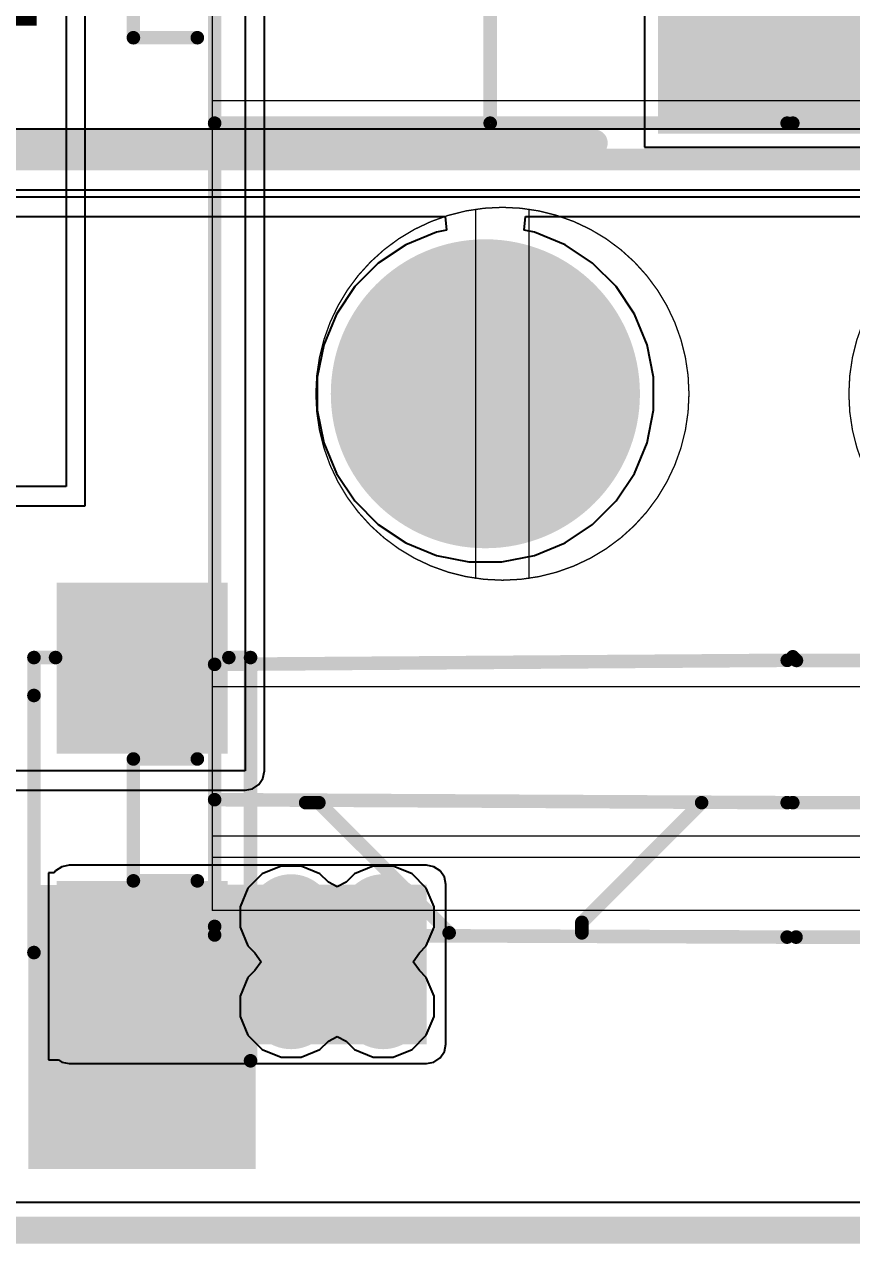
# Model space of a CAD drawing. Header units: inches. Extents: x 90 to 149.8, y 48.7 to 115.2.
# Drawn here: x 106.51 to 114.27, y 48.7 to 60.14 of the extents above; entities that cross this region are included whole.
import ezdxf

# ---------------------------------------------------------------- set-up
doc = ezdxf.new("R2010")
doc.units = ezdxf.units.IN
for name, color, linetype in [('Board_Outline', 56, 'Continuous'), ('Bottom Layer', 5, 'Continuous'), ('Bottom Overlay', 54, 'Continuous'), ('Bottom Paste', 16, 'Continuous'), ('Bottom Solder', 6, 'Continuous'), ('Layer 1', 16, 'Continuous'), ('Layer 2', 76, 'Continuous'), ('Mechanical 2', 216, 'Continuous'), ('Multi-Layer', 9, 'Continuous'), ('Pad Holes', 156, 'Continuous'), ('Top Layer', 1, 'Continuous'), ('Top Overlay', 2, 'Continuous'), ('Top Solder', 216, 'Continuous'), ('Via Holes', 16, 'Continuous')]:
    doc.layers.add(name, color=color, linetype=linetype)
doc.styles.add('Arial', font='', dxfattribs={"height": 0.2})
doc.styles.get('Arial').set_extended_font_data('Arial')

msp = doc.modelspace()

# ---------------------------------------------------------------- hatches: boundary and pattern name
at = {"layer": 'Bottom Layer'}
for points in [[(114.51, 60.971), (114.51, 59.171), (112.51, 59.171), (112.51, 60.971)], [(108.32, 54.802), (108.32, 53.402), (106.92, 53.402), (106.92, 54.802)], [(108.32, 52.002), (108.32, 50.602), (106.92, 50.602), (106.92, 52.002)], [(106.934, 50.571), (110.287, 50.571), (110.287, 52.07), (106.934, 52.07)]]:
    msp.add_hatch(color=5, dxfattribs=at).paths.add_polyline_path(points)
h = msp.add_hatch(color=5, dxfattribs=at)
edge = h.paths.add_edge_path()
edge.add_arc((110.839, 56.677), 1.4, 0, 360)
h = msp.add_hatch(color=5, dxfattribs=at)
edge = h.paths.add_edge_path()
edge.add_arc((109.017, 51.765), 0.3, 0, 360)
h = msp.add_hatch(color=5, dxfattribs=at)
edge = h.paths.add_edge_path()
edge.add_arc((109.88, 51.765), 0.3, 0, 360)
h = msp.add_hatch(color=5, dxfattribs=at)
edge = h.paths.add_edge_path()
edge.add_arc((109.017, 50.927), 0.3, 0, 360)
h = msp.add_hatch(color=5, dxfattribs=at)
edge = h.paths.add_edge_path()
edge.add_arc((109.88, 50.927), 0.3, 0, 360)
at = {"layer": 'Bottom Overlay'}
for points in [[(106.856, 50.416), (106.856, 52.067), (106.552, 52.067), (106.552, 50.416)], [(108.685, 50.416), (108.685, 52.067), (108.38, 52.067), (108.38, 50.416)], [(108.685, 49.4), (108.685, 50.543), (106.552, 50.543), (106.552, 49.4)]]:
    msp.add_hatch(color=54, dxfattribs=at).paths.add_polyline_path(points)
at = {"layer": 'Bottom Paste'}
for points in [[(114.51, 60.971), (114.51, 59.171), (112.51, 59.171), (112.51, 60.971)], [(108.32, 54.802), (108.32, 53.402), (106.92, 53.402), (106.92, 54.802)], [(108.32, 52.002), (108.32, 50.602), (106.92, 50.602), (106.92, 52.002)]]:
    msp.add_hatch(color=16, dxfattribs=at).paths.add_polyline_path(points)
at = {"layer": 'Bottom Solder'}
for points in [[(114.561, 61.022), (114.561, 59.12), (112.459, 59.12), (112.459, 61.022)], [(108.421, 54.904), (108.421, 53.3), (106.818, 53.3), (106.818, 54.904)], [(108.421, 52.104), (108.421, 50.5), (106.818, 50.5), (106.818, 52.104)]]:
    msp.add_hatch(color=6, dxfattribs=at).paths.add_polyline_path(points)
h = msp.add_hatch(color=6, dxfattribs=at)
edge = h.paths.add_edge_path()
edge.add_arc((110.839, 56.677), 1.45, 0, 360)
h = msp.add_hatch(color=6, dxfattribs=at)
edge = h.paths.add_edge_path()
edge.add_arc((109.017, 51.765), 0.402, 0, 360)
h = msp.add_hatch(color=6, dxfattribs=at)
edge = h.paths.add_edge_path()
edge.add_arc((109.88, 51.765), 0.402, 0, 360)
h = msp.add_hatch(color=6, dxfattribs=at)
edge = h.paths.add_edge_path()
edge.add_arc((109.017, 50.927), 0.402, 0, 360)
h = msp.add_hatch(color=6, dxfattribs=at)
edge = h.paths.add_edge_path()
edge.add_arc((109.88, 50.927), 0.402, 0, 360)
at = {"layer": 'Layer 1'}
h = msp.add_hatch(color=16, dxfattribs=at)
edge = h.paths.add_edge_path()
edge.add_arc((110.839, 56.677), 1.4, 0, 360)
h = msp.add_hatch(color=16, dxfattribs=at)
edge = h.paths.add_edge_path()
edge.add_arc((109.017, 51.765), 0.3, 0, 360)
h = msp.add_hatch(color=16, dxfattribs=at)
edge = h.paths.add_edge_path()
edge.add_arc((109.88, 51.765), 0.3, 0, 360)
h = msp.add_hatch(color=16, dxfattribs=at)
edge = h.paths.add_edge_path()
edge.add_arc((109.017, 50.927), 0.3, 0, 360)
h = msp.add_hatch(color=16, dxfattribs=at)
edge = h.paths.add_edge_path()
edge.add_arc((109.88, 50.927), 0.3, 0, 360)
at = {"layer": 'Layer 2'}
h = msp.add_hatch(color=76, dxfattribs=at)
edge = h.paths.add_edge_path()
edge.add_arc((110.839, 56.677), 1.4, 0, 360)
h = msp.add_hatch(color=76, dxfattribs=at)
edge = h.paths.add_edge_path()
edge.add_arc((109.017, 51.765), 0.3, 0, 360)
h = msp.add_hatch(color=76, dxfattribs=at)
edge = h.paths.add_edge_path()
edge.add_arc((109.88, 51.765), 0.3, 0, 360)
h = msp.add_hatch(color=76, dxfattribs=at)
edge = h.paths.add_edge_path()
edge.add_arc((109.017, 50.927), 0.3, 0, 360)
h = msp.add_hatch(color=76, dxfattribs=at)
edge = h.paths.add_edge_path()
edge.add_arc((109.88, 50.927), 0.3, 0, 360)
at = {"layer": 'Multi-Layer'}
h = msp.add_hatch(color=9, dxfattribs=at)
edge = h.paths.add_edge_path()
edge.add_arc((110.839, 56.677), 1.4, 0, 360)
at = {"layer": 'Pad Holes'}
h = msp.add_hatch(color=7, dxfattribs=at)
edge = h.paths.add_edge_path()
edge.add_arc((110.876, 56.677), 0.75, 270, 450)
edge.add_line((110.876, 57.427), (110.802, 57.427))
edge.add_arc((110.802, 56.677), 0.75, 90, 270)
edge.add_line((110.802, 55.927), (110.876, 55.927))
at = {"layer": 'Top Layer'}
h = msp.add_hatch(color=1, dxfattribs=at)
edge = h.paths.add_edge_path()
edge.add_arc((110.839, 56.677), 1.4, 0, 360)
h = msp.add_hatch(color=1, dxfattribs=at)
edge = h.paths.add_edge_path()
edge.add_arc((109.017, 51.765), 0.3, 0, 360)
h = msp.add_hatch(color=1, dxfattribs=at)
edge = h.paths.add_edge_path()
edge.add_arc((109.88, 51.765), 0.3, 0, 360)
h = msp.add_hatch(color=1, dxfattribs=at)
edge = h.paths.add_edge_path()
edge.add_arc((109.017, 50.927), 0.3, 0, 360)
h = msp.add_hatch(color=1, dxfattribs=at)
edge = h.paths.add_edge_path()
edge.add_arc((109.88, 50.927), 0.3, 0, 360)
at = {"layer": 'Top Solder'}
h = msp.add_hatch(color=216, dxfattribs=at)
edge = h.paths.add_edge_path()
edge.add_arc((110.839, 56.677), 1.45, 0, 360)
h = msp.add_hatch(color=216, dxfattribs=at)
edge = h.paths.add_edge_path()
edge.add_arc((109.017, 51.765), 0.402, 0, 360)
h = msp.add_hatch(color=216, dxfattribs=at)
edge = h.paths.add_edge_path()
edge.add_arc((109.88, 51.765), 0.402, 0, 360)
h = msp.add_hatch(color=216, dxfattribs=at)
edge = h.paths.add_edge_path()
edge.add_arc((109.017, 50.927), 0.402, 0, 360)
h = msp.add_hatch(color=216, dxfattribs=at)
edge = h.paths.add_edge_path()
edge.add_arc((109.88, 50.927), 0.402, 0, 360)
at = {"layer": 'Via Holes'}
h = msp.add_hatch(color=7, dxfattribs=at)
edge = h.paths.add_edge_path()
edge.add_arc((109.017, 51.765), 0.15, 0, 360)
h = msp.add_hatch(color=7, dxfattribs=at)
edge = h.paths.add_edge_path()
edge.add_arc((109.88, 51.765), 0.15, 0, 360)
h = msp.add_hatch(color=7, dxfattribs=at)
edge = h.paths.add_edge_path()
edge.add_arc((109.017, 50.927), 0.15, 0, 360)
h = msp.add_hatch(color=7, dxfattribs=at)
edge = h.paths.add_edge_path()
edge.add_arc((109.88, 50.927), 0.15, 0, 360)

# ---------------------------------------------------------------- linework, layer by layer
at = {"layer": 'Board_Outline', "const_width": 0.254}
msp.add_lwpolyline([(95.939, 48.827), (140.939, 48.827)], dxfattribs=at)
at = {"layer": 'Bottom Layer'}
for p, q in [((108.585, 62.56), (108.585, 55.626)), ((108.766, 55.626), (108.766, 62.56)), ((112.332, 61.149), (112.332, 58.993)), ((106.905, 60.33), (106.905, 55.807)), ((107.086, 55.626), (107.086, 60.333)), ((112.332, 58.993), (114.688, 58.993)), ((106.905, 55.807), (105.21, 55.807)), ((97.452, 55.626), (107.086, 55.626)), ((108.585, 55.626), (108.585, 53.137)), ((108.766, 53.137), (108.766, 55.626)), ((108.585, 53.137), (104.662, 53.137)), ((108.752, 53.067), (108.766, 53.137)), ((108.654, 52.969), (108.713, 53.009)), ((108.713, 53.009), (108.752, 53.067)), ((105.185, 52.956), (108.585, 52.956)), ((108.585, 52.956), (108.654, 52.969)), ((106.806, 52.198), (106.794, 52.18)), ((106.865, 52.237), (106.806, 52.198)), ((106.934, 52.251), (106.865, 52.237)), ((110.287, 52.251), (106.934, 52.251)), ((110.356, 52.237), (110.287, 52.251)), ((110.415, 52.198), (110.356, 52.237)), ((110.454, 52.139), (110.415, 52.198)), ((106.794, 52.18), (106.742, 52.18)), ((106.742, 52.18), (106.742, 50.424)), ((110.468, 52.07), (110.454, 52.139)), ((110.468, 50.571), (110.468, 52.07)), ((110.415, 50.443), (110.454, 50.502)), ((110.454, 50.502), (110.468, 50.571)), ((106.742, 50.424), (106.834, 50.424)), ((106.834, 50.424), (106.865, 50.404)), ((106.865, 50.404), (106.934, 50.39)), ((106.934, 50.39), (110.287, 50.39)), ((110.287, 50.39), (110.356, 50.404)), ((110.356, 50.404), (110.415, 50.443)), ((128.45, 49.086), (96.198, 49.086))]:
    msp.add_line(p, q, dxfattribs=at)
at = {"layer": 'Bottom Overlay'}
for points, const_width in [([(105.26, 59.031), (111.86, 59.031)], 0.254), ([(106.604, 54.201), (106.807, 54.201)], 0.127), ([(106.604, 53.845), (106.604, 54.201)], 0.127), ([(108.433, 54.201), (108.636, 54.201)], 0.127), ([(108.636, 50.416), (108.636, 54.201)], 0.127), ([(106.604, 51.432), (106.604, 53.845)], 0.127)]:
    msp.add_lwpolyline(points, dxfattribs=dict(at, const_width=const_width))
for points, const_width in [([(111.796, 59.031, 1), (111.923, 59.031, 1)], 0.127), ([(106.572, 54.201, 1), (106.636, 54.201, 1)], 0.0635), ([(106.572, 54.201, 1), (106.636, 54.201, 1)], 0.0635), ([(106.775, 54.201, 1), (106.839, 54.201, 1)], 0.0635), ([(108.401, 54.201, 1), (108.464, 54.201, 1)], 0.0635), ([(108.604, 54.201, 1), (108.668, 54.201, 1)], 0.0635), ([(108.604, 54.201, 1), (108.668, 54.201, 1)], 0.0635), ([(106.572, 53.845, 1), (106.636, 53.845, 1)], 0.0635), ([(106.572, 53.845, 1), (106.636, 53.845, 1)], 0.0635), ([(106.572, 51.432, 1), (106.636, 51.432, 1)], 0.0635), ([(108.604, 50.416, 1), (108.668, 50.416, 1)], 0.0635)]:
    msp.add_lwpolyline(points, format="xyb", close=True, dxfattribs=dict(at, const_width=const_width))
at = {"layer": 'Layer 1'}
for p, q in [((129.286, 59.162), (105.498, 59.162)), ((104.445, 58.592), (129.168, 58.592)), ((108.922, 52.243), (108.746, 52.17)), ((109.112, 52.243), (108.922, 52.243)), ((109.287, 52.17), (109.112, 52.243)), ((109.785, 52.243), (109.61, 52.17)), ((109.975, 52.243), (109.785, 52.243)), ((110.151, 52.17), (109.975, 52.243)), ((108.746, 52.17), (108.612, 52.036)), ((109.366, 52.092), (109.287, 52.17)), ((109.449, 52.05), (109.366, 52.092)), ((109.532, 52.092), (109.449, 52.05)), ((109.61, 52.17), (109.532, 52.092)), ((110.285, 52.036), (110.151, 52.17)), ((108.612, 52.036), (108.539, 51.86)), ((110.358, 51.86), (110.285, 52.036)), ((108.539, 51.86), (108.539, 51.67)), ((110.358, 51.67), (110.358, 51.86)), ((108.539, 51.67), (108.612, 51.495)), ((110.285, 51.495), (110.358, 51.67)), ((108.612, 51.495), (108.677, 51.429)), ((108.677, 51.429), (108.736, 51.346)), ((110.161, 51.346), (110.22, 51.429)), ((110.22, 51.429), (110.285, 51.495)), ((108.736, 51.346), (108.677, 51.263)), ((110.22, 51.263), (110.161, 51.346)), ((108.612, 51.198), (108.539, 51.022)), ((108.677, 51.263), (108.612, 51.198)), ((110.285, 51.198), (110.22, 51.263)), ((110.358, 51.022), (110.285, 51.198)), ((108.539, 51.022), (108.539, 50.832)), ((110.358, 50.832), (110.358, 51.022)), ((108.539, 50.832), (108.612, 50.656)), ((110.285, 50.656), (110.358, 50.832)), ((108.612, 50.656), (108.746, 50.522)), ((109.287, 50.522), (109.366, 50.6)), ((109.366, 50.6), (109.449, 50.643)), ((109.449, 50.643), (109.532, 50.6)), ((109.532, 50.6), (109.61, 50.522)), ((110.151, 50.522), (110.285, 50.656)), ((108.746, 50.522), (108.922, 50.449)), ((109.112, 50.449), (109.287, 50.522)), ((109.61, 50.522), (109.785, 50.449)), ((109.975, 50.449), (110.151, 50.522)), ((108.922, 50.449), (109.112, 50.449)), ((109.785, 50.449), (109.975, 50.449)), ((128.45, 49.086), (96.198, 49.086))]:
    msp.add_line(p, q, dxfattribs=at)
at = {"layer": 'Layer 1', "const_width": 0.203}
msp.add_lwpolyline([(104.445, 58.877), (129.286, 58.877)], dxfattribs=at)
at = {"layer": 'Layer 2'}
for p, q in [((127.813, 58.522), (104.968, 58.522)), ((105.052, 58.34), (110.463, 58.34)), ((110.463, 58.34), (110.475, 58.213)), ((111.203, 58.213), (111.215, 58.34)), ((111.215, 58.34), (115.543, 58.34)), ((110.379, 58.194), (110.092, 58.075)), ((110.475, 58.213), (110.379, 58.194)), ((111.299, 58.194), (111.203, 58.213)), ((111.586, 58.075), (111.299, 58.194)), ((110.092, 58.075), (109.833, 57.903)), ((111.845, 57.903), (111.586, 58.075)), ((109.833, 57.903), (109.613, 57.683)), ((112.065, 57.683), (111.845, 57.903)), ((109.613, 57.683), (109.441, 57.424)), ((112.237, 57.424), (112.065, 57.683)), ((109.441, 57.424), (109.322, 57.137)), ((112.356, 57.137), (112.237, 57.424)), ((109.322, 57.137), (109.261, 56.832)), ((112.417, 56.832), (112.356, 57.137)), ((109.261, 56.832), (109.261, 56.522)), ((112.417, 56.522), (112.417, 56.832)), ((109.261, 56.522), (109.322, 56.217)), ((112.356, 56.217), (112.417, 56.522)), ((109.322, 56.217), (109.441, 55.93)), ((112.237, 55.93), (112.356, 56.217)), ((109.441, 55.93), (109.613, 55.671)), ((112.065, 55.671), (112.237, 55.93)), ((109.613, 55.671), (109.833, 55.451)), ((111.845, 55.451), (112.065, 55.671)), ((109.833, 55.451), (110.092, 55.279)), ((111.586, 55.279), (111.845, 55.451)), ((110.092, 55.279), (110.379, 55.16)), ((111.299, 55.16), (111.586, 55.279)), ((110.379, 55.16), (110.684, 55.099)), ((110.684, 55.099), (110.994, 55.099)), ((110.994, 55.099), (111.299, 55.16)), ((128.45, 49.086), (96.198, 49.086))]:
    msp.add_line(p, q, dxfattribs=at)
at = {"layer": 'Mechanical 2', "const_width": 0.0127}
for points in [[(108.279, 51.827), (108.279, 61.927)], [(108.279, 59.427), (128.599, 59.427)], [(110.749, 54.945), (110.749, 58.409)], [(111.249, 54.945), (111.249, 58.409)], [(108.279, 53.927), (128.599, 53.927)], [(108.279, 52.527), (128.599, 52.527)], [(108.279, 52.327), (128.599, 52.327)], [(108.279, 51.827), (128.599, 51.827)]]:
    msp.add_lwpolyline(points, dxfattribs=at)
at = {"layer": 'Mechanical 2'}
for points, const_width in [([(108.276, 59.427, 1), (108.282, 59.427, 1)], 0.00635), ([(112.749, 56.677, 1), (109.249, 56.677, 1)], 0.0127), ([(110.746, 58.409, 1), (110.752, 58.409, 1)], 0.00635), ([(111.246, 58.409, 1), (111.252, 58.409, 1)], 0.00635), ([(117.749, 56.677, 1), (114.249, 56.677, 1)], 0.0127), ([(109.246, 56.677, 1), (109.252, 56.677, 1)], 0.00635), ([(112.746, 56.677, 1), (112.752, 56.677, 1)], 0.00635), ([(114.246, 56.677, 1), (114.252, 56.677, 1)], 0.00635), ([(110.746, 54.945, 1), (110.752, 54.945, 1)], 0.00635), ([(111.246, 54.945, 1), (111.252, 54.945, 1)], 0.00635), ([(108.276, 53.927, 1), (108.282, 53.927, 1)], 0.00635), ([(108.276, 52.527, 1), (108.282, 52.527, 1)], 0.00635), ([(108.276, 52.327, 1), (108.282, 52.327, 1)], 0.00635), ([(108.276, 51.827, 1), (108.282, 51.827, 1)], 0.00635), ([(108.276, 51.827, 1), (108.282, 51.827, 1)], 0.00635)]:
    msp.add_lwpolyline(points, format="xyb", close=True, dxfattribs=dict(at, const_width=const_width))
at = {"layer": 'Top Layer'}
for p, q in [((108.922, 52.243), (108.746, 52.17)), ((109.112, 52.243), (108.922, 52.243)), ((109.287, 52.17), (109.112, 52.243)), ((109.785, 52.243), (109.61, 52.17)), ((109.975, 52.243), (109.785, 52.243)), ((110.151, 52.17), (109.975, 52.243)), ((108.746, 52.17), (108.612, 52.036)), ((109.366, 52.092), (109.287, 52.17)), ((109.449, 52.05), (109.366, 52.092)), ((109.532, 52.092), (109.449, 52.05)), ((109.61, 52.17), (109.532, 52.092)), ((110.285, 52.036), (110.151, 52.17)), ((108.612, 52.036), (108.539, 51.86)), ((110.358, 51.86), (110.285, 52.036)), ((108.539, 51.86), (108.539, 51.67)), ((110.358, 51.67), (110.358, 51.86)), ((108.539, 51.67), (108.612, 51.495)), ((110.285, 51.495), (110.358, 51.67)), ((108.612, 51.495), (108.677, 51.429)), ((108.677, 51.429), (108.736, 51.346)), ((110.161, 51.346), (110.22, 51.429)), ((110.22, 51.429), (110.285, 51.495)), ((108.736, 51.346), (108.677, 51.263)), ((110.22, 51.263), (110.161, 51.346)), ((108.612, 51.198), (108.539, 51.022)), ((108.677, 51.263), (108.612, 51.198)), ((110.285, 51.198), (110.22, 51.263)), ((110.358, 51.022), (110.285, 51.198)), ((108.539, 51.022), (108.539, 50.832)), ((110.358, 50.832), (110.358, 51.022)), ((108.539, 50.832), (108.612, 50.656)), ((110.285, 50.656), (110.358, 50.832)), ((108.612, 50.656), (108.746, 50.522)), ((109.287, 50.522), (109.366, 50.6)), ((109.366, 50.6), (109.449, 50.643)), ((109.449, 50.643), (109.532, 50.6)), ((109.532, 50.6), (109.61, 50.522)), ((110.151, 50.522), (110.285, 50.656)), ((108.746, 50.522), (108.922, 50.449)), ((109.112, 50.449), (109.287, 50.522)), ((109.61, 50.522), (109.785, 50.449)), ((109.975, 50.449), (110.151, 50.522)), ((108.922, 50.449), (109.112, 50.449)), ((109.785, 50.449), (109.975, 50.449)), ((128.45, 49.086), (96.198, 49.086))]:
    msp.add_line(p, q, dxfattribs=at)
at = {"layer": 'Top Overlay', "const_width": 0.127}
for points in [[(108.299, 51.677), (108.299, 61.677)], [(110.884, 59.217), (110.884, 61.585)], [(107.537, 60.019), (107.537, 61.209)], [(107.537, 60.019), (108.137, 60.019)], [(108.299, 59.217), (113.67, 59.217)], [(113.723, 59.217), (123.703, 59.217)], [(113.723, 54.208), (113.757, 54.174)], [(108.299, 54.137), (113.671, 54.175)], [(113.757, 54.174), (123.703, 54.174)], [(107.537, 53.249), (108.137, 53.249)], [(107.537, 52.105), (107.537, 53.249)], [(108.299, 52.867), (113.67, 52.839)], [(109.153, 52.839), (109.277, 52.839)], [(109.277, 52.839), (110.499, 51.617)], [(111.744, 51.715), (112.867, 52.839)], [(113.723, 52.839), (123.703, 52.839)], [(107.537, 52.105), (108.137, 52.105)], [(111.744, 51.617), (111.744, 51.715)], [(108.299, 51.597), (113.67, 51.577)], [(113.753, 51.577), (123.703, 51.577)]]:
    msp.add_lwpolyline(points, dxfattribs=at)
at = {"layer": 'Top Overlay', "const_width": 0.0635}
for points in [[(107.505, 60.019, 1), (107.569, 60.019, 1)], [(107.505, 60.019, 1), (107.569, 60.019, 1)], [(108.105, 60.019, 1), (108.169, 60.019, 1)], [(108.267, 59.217, 1), (108.331, 59.217, 1)], [(110.852, 59.217, 1), (110.916, 59.217, 1)], [(113.638, 59.217, 1), (113.702, 59.217, 1)], [(113.691, 59.217, 1), (113.755, 59.217, 1)], [(113.691, 54.208, 1), (113.755, 54.208, 1)], [(108.267, 54.137, 1), (108.331, 54.137, 1)], [(113.639, 54.175, 1), (113.703, 54.175, 1)], [(113.725, 54.174, 1), (113.789, 54.174, 1)], [(113.725, 54.174, 1), (113.789, 54.174, 1)], [(107.505, 53.249, 1), (107.569, 53.249, 1)], [(107.505, 53.249, 1), (107.569, 53.249, 1)], [(108.105, 53.249, 1), (108.169, 53.249, 1)], [(108.267, 52.867, 1), (108.331, 52.867, 1)], [(109.121, 52.839, 1), (109.185, 52.839, 1)], [(109.246, 52.839, 1), (109.309, 52.839, 1)], [(109.246, 52.839, 1), (109.309, 52.839, 1)], [(112.836, 52.839, 1), (112.899, 52.839, 1)], [(113.638, 52.839, 1), (113.702, 52.839, 1)], [(113.691, 52.839, 1), (113.755, 52.839, 1)], [(107.505, 52.105, 1), (107.569, 52.105, 1)], [(107.505, 52.105, 1), (107.569, 52.105, 1)], [(108.105, 52.105, 1), (108.169, 52.105, 1)], [(108.267, 51.677, 1), (108.331, 51.677, 1)], [(111.712, 51.715, 1), (111.776, 51.715, 1)], [(111.712, 51.715, 1), (111.776, 51.715, 1)], [(108.267, 51.597, 1), (108.331, 51.597, 1)], [(110.467, 51.617, 1), (110.531, 51.617, 1)], [(111.712, 51.617, 1), (111.776, 51.617, 1)], [(113.638, 51.577, 1), (113.702, 51.577, 1)], [(113.721, 51.577, 1), (113.785, 51.577, 1)]]:
    msp.add_lwpolyline(points, format="xyb", close=True, dxfattribs=at)

# ---------------------------------------------------------------- texts
at = {"layer": 'Top Overlay', "style": 'Arial'}
msp.add_text('R8', height=0.762, rotation=90, dxfattribs=at).set_placement((106.629, 60.046))

doc.saveas('drawing.dxf')
